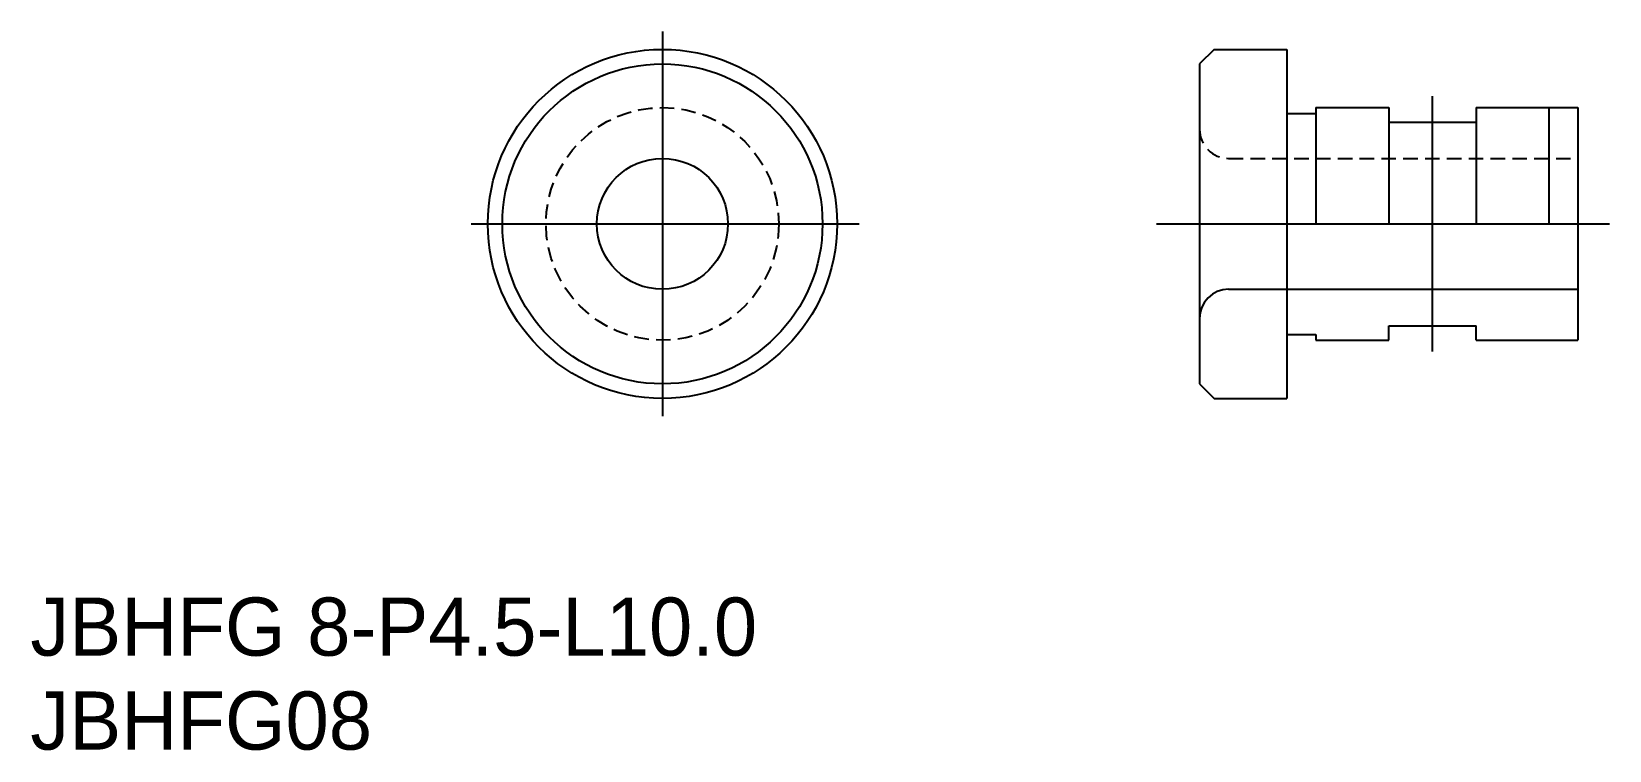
# Model space of a CAD drawing. Extents: x 95.7 to 149.9, y 170.8 to 195.5.
import ezdxf

# ---------------------------------------------------------------- set-up
doc = ezdxf.new("R2010")
doc.units = 0
doc.linetypes.add('CENTER', pattern=[50.8, 31.75, -6.35, 6.35, -6.35])
doc.linetypes.add('DASHED', pattern=[0.75, 0.5, -0.25])
doc.layers.get('0').update_dxf_attribs({"linetype": 'CONTINUOUS'})
doc.layers.add('CENTER', color=1, linetype='CENTER')

msp = doc.modelspace()

# ---------------------------------------------------------------- linework, layer by layer
for p, q in [((136.353, 194.868), (135.853, 194.368)), ((136.353, 194.868), (138.853, 194.868)), ((138.853, 194.868), (138.853, 182.868)), ((135.853, 194.368), (135.853, 183.368)), ((138.853, 192.668), (139.853, 192.668)), ((139.853, 192.868), (142.353, 192.868)), ((139.853, 192.868), (139.853, 188.868)), ((142.353, 192.868), (142.353, 188.868)), ((145.353, 192.868), (145.353, 188.868)), ((145.353, 192.868), (148.853, 192.868)), ((147.853, 192.868), (147.853, 188.868)), ((148.853, 192.868), (148.853, 184.868)), ((142.353, 192.368), (145.353, 192.368)), ((136.853, 186.618), (148.853, 186.618)), ((138.853, 185.068), (139.853, 185.068)), ((139.853, 185.068), (139.853, 184.868)), ((139.853, 184.868), (142.353, 184.868)), ((142.353, 185.368), (145.353, 185.368)), ((142.353, 184.868), (142.353, 185.368)), ((145.353, 184.868), (145.353, 185.368)), ((145.353, 184.868), (148.853, 184.868)), ((135.853, 183.368), (136.353, 182.868)), ((136.353, 182.868), (138.853, 182.868))]:
    msp.add_line(p, q)
at = {"color": 3, "linetype": 'DASHED'}
msp.add_line((136.853, 191.118), (148.853, 191.118), dxfattribs=at)
at = {"color": 7, "linetype": 'CONTINUOUS'}
for radius in [6, 5.5, 2.25]:
    msp.add_circle((117.4, 188.868), radius, dxfattribs=at)
at = {"color": 3, "linetype": 'DASHED'}
msp.add_circle((117.4, 188.868), 4, dxfattribs=at)
msp.add_arc((136.853, 192.118), 1, 180, 270, dxfattribs=at)
msp.add_arc((136.853, 185.618), 1, 90, 180)
at = {"layer": 'CENTER', "linetype": 'CENTER'}
for p, q in [((117.4, 195.481), (117.4, 182.256)), ((143.853, 184.477), (143.853, 193.26)), ((110.827, 188.868), (124.158, 188.868)), ((134.373, 188.868), (149.937, 188.868))]:
    msp.add_line(p, q, dxfattribs=at)

# ---------------------------------------------------------------- texts
for s, p in [('JBHFG 8-P4.5-L10.0', (95.682, 174.022)), ('JBHFG08', (95.682, 170.792))]:
    msp.add_text(s, height=2).set_placement(p)

doc.saveas('drawing.dxf')
